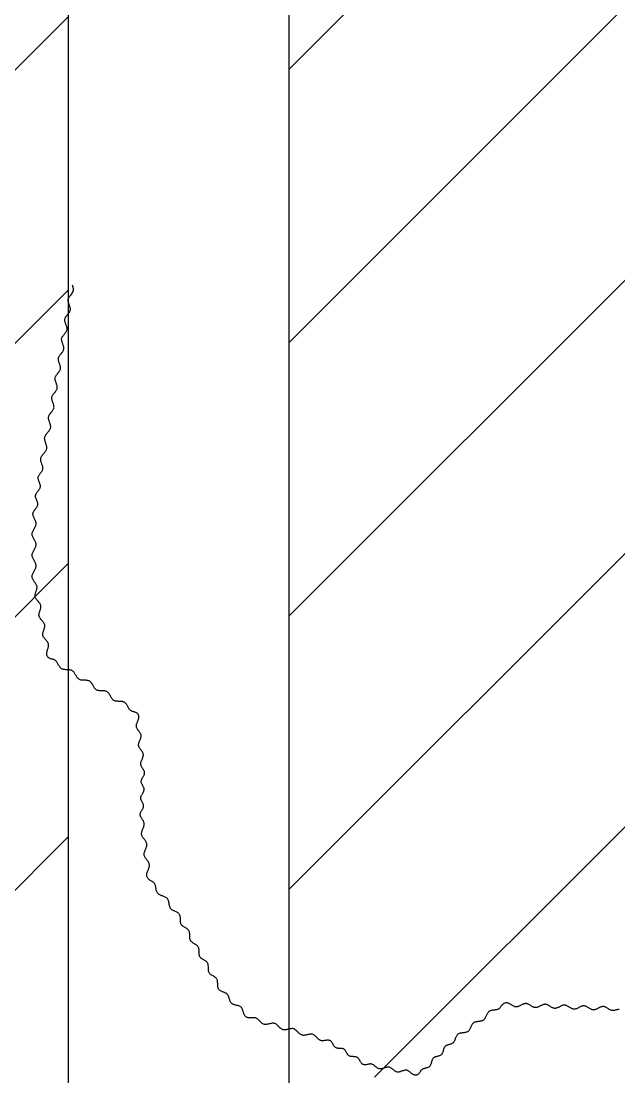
# Model space of a CAD drawing. Header units: metres. Extents: x 511779 to 512620, y 196282 to 196876.
# Drawn here: x 512560.6 to 512564.47, y 196425.28 to 196432.11 of the extents above; entities that cross this region are included whole.
import ezdxf

# ---------------------------------------------------------------- set-up
doc = ezdxf.new("R2010")
doc.units = ezdxf.units.M
doc.header["$MEASUREMENT"] = 0
doc.layers.get('0').update_dxf_attribs({"linetype": 'CONTINUOUS'})
doc.layers.add('KOP', color=7, linetype='CONTINUOUS')
doc.layers.add('sungai', color=45, linetype='CONTINUOUS')

msp = doc.modelspace()

# ---------------------------------------------------------------- hatches: boundary and pattern name
at = {"layer": 'KOP', "ltscale": 0.5}
h = msp.add_hatch(dxfattribs=at)
h.set_pattern_fill('ANSI31', color=1, scale=10, style=0)
h.set_pattern_definition([(45, (71.4876, 0), (-0.8838834765, 0.8838834765), [])])
edge = h.paths.add_edge_path(flags=16)
edge.add_arc((512532.4233, 196433.4781), 3.057, 0, 360)
h.paths.add_polyline_path([(512523.8585, 196440.9504), (512543.8085, 196440.9504), (512543.8085, 196423.8504), (512523.8585, 196423.8504)])
h.paths.add_polyline_path([(512542.3835, 196440.9504), (512562.3335, 196440.9504), (512562.3335, 196423.8504), (512542.3835, 196423.8504)])
edge = h.paths.add_edge_path(flags=16)
edge.add_arc((512551.9548, 196433.4781), 3.057, 0, 360)
h.paths.add_polyline_path([(512560.9085, 196440.9504), (512580.8585, 196440.9504), (512580.8585, 196423.8504), (512560.9085, 196423.8504)])
edge = h.paths.add_edge_path(flags=16)
edge.add_arc((512570.1256, 196433.4781), 3.057, 0, 360)
h.paths.add_polyline_path([(512579.4335, 196425.2754), (512599.3835, 196425.2754), (512599.3835, 196408.1754), (512579.4335, 196408.1754)])
edge = h.paths.add_edge_path(flags=16)
edge.add_arc((512589.1438, 196417.6648), 3.057, 0, 360)
h.paths.add_polyline_path([(512560.9085, 196425.2754), (512580.8585, 196425.2754), (512580.8585, 196408.1754), (512560.9085, 196408.1754)])
h.paths.add_polyline_path([(512542.3835, 196425.2754), (512562.3335, 196425.2754), (512562.3335, 196408.1754), (512542.3835, 196408.1754)])
h.paths.add_polyline_path([(512523.8585, 196425.2754), (512543.8085, 196425.2754), (512543.8085, 196408.1754), (512523.8585, 196408.1754)])
h.paths.add_polyline_path([(512505.3335, 196425.2754), (512525.2835, 196425.2754), (512525.2835, 196408.1754), (512505.3335, 196408.1754)])
h.paths.add_polyline_path([(512523.8585, 196409.6004), (512543.8085, 196409.6004), (512543.8085, 196392.5004), (512523.8585, 196392.5004)])
h.paths.add_polyline_path([(512505.3335, 196409.6004), (512525.2835, 196409.6004), (512525.2835, 196392.5004), (512505.3335, 196392.5004)])
h.paths.add_polyline_path([(512542.3835, 196409.6004), (512562.3335, 196409.6004), (512562.3335, 196392.5004), (512542.3835, 196392.5004)])
h.paths.add_polyline_path([(512560.9085, 196409.6004), (512580.8585, 196409.6004), (512580.8585, 196392.5004), (512560.9085, 196392.5004)])
h.paths.add_polyline_path([(512579.4335, 196409.6004), (512599.3835, 196409.6004), (512599.3835, 196392.5004), (512579.4335, 196392.5004)])
h.paths.add_polyline_path([(512597.9585, 196393.9254), (512617.9085, 196393.9254), (512617.9085, 196376.8254), (512597.9585, 196376.8254)])
h.paths.add_polyline_path([(512579.4335, 196393.9254), (512599.3835, 196393.9254), (512599.3835, 196376.8254), (512579.4335, 196376.8254)])
h.paths.add_polyline_path([(512560.9085, 196393.9254), (512580.8585, 196393.9254), (512580.8585, 196376.8254), (512560.9085, 196376.8254)])
h.paths.add_polyline_path([(512542.3835, 196393.9254), (512562.3335, 196393.9254), (512562.3335, 196376.8254), (512542.3835, 196376.8254)])
h.paths.add_polyline_path([(512523.8585, 196393.9254), (512543.8085, 196393.9254), (512543.8085, 196376.8254), (512523.8585, 196376.8254)])
edge = h.paths.add_edge_path(flags=16)
edge.add_arc((512571.0155, 196385.1874), 3.057, 0, 360)
edge = h.paths.add_edge_path(flags=16)
edge.add_arc((512551.7902, 196384.481), 3.057, 0, 360)
edge = h.paths.add_edge_path(flags=16)
edge.add_arc((512532.9877, 196384.481), 3.057, 0, 360)
edge = h.paths.add_edge_path(flags=16)
edge.add_arc((512533.8992, 196400.4208), 3.057, 0, 360)
edge = h.paths.add_edge_path(flags=16)
edge.add_arc((512514.3971, 196399.6911), 3.057, 0, 360)
edge = h.paths.add_edge_path(flags=16)
edge.add_arc((512515.1553, 196416.9261), 3.057, 0, 360)
edge = h.paths.add_edge_path(flags=16)
edge.add_arc((512533.5705, 196417.021), 3.057, 0, 360)
edge = h.paths.add_edge_path(flags=16)
edge.add_arc((512552.1483, 196417.1058), 3.057, 0, 360)
edge = h.paths.add_edge_path(flags=16)
edge.add_arc((512552.9492, 196400.5565), 3.057, 0, 360)
edge = h.paths.add_edge_path(flags=16)
edge.add_arc((512570.3514, 196400.5565), 3.057, 0, 360)
edge = h.paths.add_edge_path(flags=16)
edge.add_arc((512570.2939, 196416.8525), 3.057, 0, 360)
edge = h.paths.add_edge_path(flags=16)
edge.add_arc((512589.2652, 196401.2038), 3.057, 0, 360)
edge = h.paths.add_edge_path(flags=16)
edge.add_arc((512589.7985, 196384.821), 3.057, 0, 360)
edge = h.paths.add_edge_path(flags=16)
edge.add_arc((512608.2133, 196384.9436), 3.057, 0, 360)

# ---------------------------------------------------------------- linework, layer by layer
at = {"color": 5, "linetype": 'Continuous', "lineweight": -3}
for points in [[(512542.3835, 196440.9504), (512562.3335, 196440.9504), (512562.3335, 196423.8504), (512542.3835, 196423.8504)], [(512560.9085, 196440.9504), (512580.8585, 196440.9504), (512580.8585, 196423.8504), (512560.9085, 196423.8504)]]:
    msp.add_lwpolyline(points, close=True, dxfattribs=at)
at = {"layer": 'sungai', "color": 43, "lineweight": -3, "ltscale": 30}
msp.add_lwpolyline([(512564.4697, 196425.7137), (512564.4652, 196425.7136), (512564.4608, 196425.7131), (512564.4564, 196425.7123), (512564.4522, 196425.7113), (512564.448, 196425.7101), (512564.4439, 196425.7089), (512564.4398, 196425.7078), (512564.4359, 196425.7069), (512564.4319, 196425.7064), (512564.428, 196425.7062), (512564.4241, 196425.7067), (512564.4202, 196425.7076), (512564.4164, 196425.7089), (512564.4125, 196425.7106), (512564.4087, 196425.7126), (512564.4049, 196425.7148), (512564.401, 196425.7171), (512564.3972, 196425.7195), (512564.3934, 196425.7219), (512564.3896, 196425.7242), (512564.3858, 196425.7264), (512564.3819, 196425.7284), (512564.3781, 196425.73), (512564.3742, 196425.7314), (512564.3704, 196425.7323), (512564.3665, 196425.7327), (512564.3626, 196425.7326), (512564.3586, 196425.732), (512564.3547, 196425.731), (512564.3507, 196425.7296), (512564.3467, 196425.7279), (512564.3428, 196425.726), (512564.3388, 196425.724), (512564.3348, 196425.7219), (512564.3308, 196425.7198), (512564.3268, 196425.7178), (512564.3228, 196425.7159), (512564.3188, 196425.7143), (512564.3149, 196425.7129), (512564.3109, 196425.7118), (512564.307, 196425.7112), (512564.3031, 196425.7111), (512564.2992, 196425.7115), (512564.2953, 196425.7124), (512564.2915, 196425.7138), (512564.2876, 196425.7155), (512564.2838, 196425.7174), (512564.28, 196425.7196), (512564.2761, 196425.722), (512564.2723, 196425.7243), (512564.2685, 196425.7267), (512564.2647, 196425.7291), (512564.2609, 196425.7312), (512564.257, 196425.7332), (512564.2532, 196425.7349), (512564.2493, 196425.7362), (512564.2454, 196425.7372), (512564.2416, 196425.7376), (512564.2376, 196425.7375), (512564.2337, 196425.7369), (512564.2298, 196425.7358), (512564.2258, 196425.7344), (512564.2218, 196425.7328), (512564.2178, 196425.7309), (512564.2139, 196425.7289), (512564.2099, 196425.7268), (512564.2059, 196425.7247), (512564.2019, 196425.7227), (512564.1979, 196425.7208), (512564.1939, 196425.7191), (512564.19, 196425.7177), (512564.186, 196425.7167), (512564.1821, 196425.7161), (512564.1782, 196425.716), (512564.1743, 196425.7164), (512564.1704, 196425.7173), (512564.1665, 196425.7186), (512564.1627, 196425.7203), (512564.1589, 196425.7223), (512564.155, 196425.7245), (512564.1512, 196425.7268), (512564.1474, 196425.7292), (512564.1436, 196425.7316), (512564.1398, 196425.7339), (512564.1359, 196425.7361), (512564.1321, 196425.7381), (512564.1283, 196425.7398), (512564.1244, 196425.7411), (512564.1205, 196425.742), (512564.1166, 196425.7424), (512564.1127, 196425.7423), (512564.1088, 196425.7417), (512564.1048, 196425.7407), (512564.1009, 196425.7393), (512564.0969, 196425.7376), (512564.0929, 196425.7358), (512564.0889, 196425.7337), (512564.0849, 196425.7316), (512564.081, 196425.7296), (512564.077, 196425.7275), (512564.073, 196425.7257), (512564.069, 196425.724), (512564.065, 196425.7226), (512564.0611, 196425.7216), (512564.0572, 196425.721), (512564.0532, 196425.7208), (512564.0494, 196425.7213), (512564.0455, 196425.7222), (512564.0416, 196425.7235), (512564.0378, 196425.7252), (512564.0339, 196425.7272), (512564.0301, 196425.7294), (512564.0263, 196425.7317), (512564.0225, 196425.7341), (512564.0187, 196425.7365), (512564.0148, 196425.7388), (512564.011, 196425.741), (512564.0072, 196425.7429), (512564.0033, 196425.7446), (512563.9995, 196425.746), (512563.9956, 196425.7469), (512563.9917, 196425.7473), (512563.9878, 196425.7472), (512563.9839, 196425.7466), (512563.9799, 196425.7455), (512563.976, 196425.7442), (512563.972, 196425.7425), (512563.968, 196425.7406), (512563.964, 196425.7386), (512563.96, 196425.7365), (512563.956, 196425.7344), (512563.952, 196425.7324), (512563.9481, 196425.7305), (512563.9441, 196425.7288), (512563.9401, 196425.7275), (512563.9362, 196425.7264), (512563.9322, 196425.7258), (512563.9283, 196425.7257), (512563.9244, 196425.7261), (512563.9206, 196425.727), (512563.9167, 196425.7284), (512563.9129, 196425.7301), (512563.909, 196425.732), (512563.9052, 196425.7342), (512563.9014, 196425.7365), (512563.8976, 196425.7389), (512563.8938, 196425.7413), (512563.8899, 196425.7437), (512563.8861, 196425.7458), (512563.8823, 196425.7478), (512563.8784, 196425.7495), (512563.8746, 196425.7508), (512563.8707, 196425.7518), (512563.8668, 196425.7522), (512563.8629, 196425.7521), (512563.859, 196425.7514), (512563.855, 196425.7504), (512563.851, 196425.749), (512563.8471, 196425.7474), (512563.8431, 196425.7455), (512563.8391, 196425.7435), (512563.8351, 196425.7414), (512563.8311, 196425.7393), (512563.8271, 196425.7373), (512563.8231, 196425.7354), (512563.8192, 196425.7337), (512563.8152, 196425.7323), (512563.8113, 196425.7313), (512563.8073, 196425.7307), (512563.8034, 196425.7306), (512563.7995, 196425.731), (512563.7956, 196425.7319), (512563.7918, 196425.7332), (512563.7879, 196425.7349), (512563.7841, 196425.7369), (512563.7803, 196425.7391), (512563.7765, 196425.7414), (512563.7727, 196425.7438), (512563.7688, 196425.7462), (512563.765, 196425.7485), (512563.7612, 196425.7507), (512563.7574, 196425.7527), (512563.7535, 196425.7544), (512563.7497, 196425.7557), (512563.7458, 196425.7566), (512563.7419, 196425.757), (512563.738, 196425.7569), (512563.7341, 196425.7563), (512563.7302, 196425.7551), (512563.7265, 196425.7536), (512563.7229, 196425.7516), (512563.7194, 196425.7492), (512563.7161, 196425.7465), (512563.7131, 196425.7436), (512563.7103, 196425.7403), (512563.7077, 196425.737), (512563.7053, 196425.7335), (512563.7029, 196425.7301), (512563.7004, 196425.7267), (512563.6979, 196425.7236), (512563.6952, 196425.7207), (512563.6922, 196425.7182), (512563.6889, 196425.7161), (512563.6853, 196425.7144), (512563.6815, 196425.7131), (512563.6774, 196425.712), (512563.6732, 196425.7112), (512563.6689, 196425.7105), (512563.6645, 196425.71), (512563.66, 196425.7095), (512563.6556, 196425.709), (512563.6511, 196425.7084), (512563.6468, 196425.7078), (512563.6426, 196425.7069), (512563.6386, 196425.7059), (512563.6347, 196425.7045), (512563.6311, 196425.7028), (512563.6278, 196425.7008), (512563.6249, 196425.6983), (512563.6222, 196425.6953), (512563.6197, 196425.6921), (512563.6175, 196425.6886), (512563.6154, 196425.6848), (512563.6135, 196425.6809), (512563.6116, 196425.6768), (512563.6098, 196425.6727), (512563.608, 196425.6686), (512563.6061, 196425.6646), (512563.6042, 196425.6607), (512563.6021, 196425.6569), (512563.5999, 196425.6534), (512563.5975, 196425.6501), (512563.5948, 196425.6472), (512563.5918, 196425.6447), (512563.5885, 196425.6426), (512563.5849, 196425.6409), (512563.5811, 196425.6396), (512563.577, 196425.6385), (512563.5728, 196425.6377), (512563.5685, 196425.637), (512563.5641, 196425.6365), (512563.5596, 196425.636), (512563.5552, 196425.6355), (512563.5508, 196425.6349), (512563.5464, 196425.6343), (512563.5422, 196425.6334), (512563.5382, 196425.6324), (512563.5344, 196425.631), (512563.5308, 196425.6294), (512563.5275, 196425.6273), (512563.5245, 196425.6248), (512563.5218, 196425.6219), (512563.5194, 196425.6186), (512563.5171, 196425.6151), (512563.5151, 196425.6113), (512563.5131, 196425.6074), (512563.5113, 196425.6033), (512563.5095, 196425.5992), (512563.5076, 196425.5951), (512563.5058, 196425.5911), (512563.5038, 196425.5872), (512563.5018, 196425.5834), (512563.4995, 196425.5799), (512563.4971, 196425.5766), (512563.4944, 196425.5737), (512563.4914, 196425.5712), (512563.4881, 196425.5691), (512563.4846, 196425.5675), (512563.4807, 196425.5661), (512563.4767, 196425.565), (512563.4725, 196425.5642), (512563.4681, 196425.5635), (512563.4637, 196425.563), (512563.4593, 196425.5625), (512563.4548, 196425.562), (512563.4504, 196425.5615), (512563.4461, 196425.5608), (512563.4419, 196425.56), (512563.4378, 196425.5589), (512563.434, 196425.5575), (512563.4304, 196425.5559), (512563.4271, 196425.5538), (512563.4241, 196425.5513), (512563.4215, 196425.5484), (512563.4191, 196425.5451), (512563.4169, 196425.5416), (512563.415, 196425.5379), (512563.4132, 196425.5341), (512563.4116, 196425.5301), (512563.4101, 196425.5262), (512563.4088, 196425.5223), (512563.4074, 196425.5184), (512563.4061, 196425.5147), (512563.4047, 196425.5111), (512563.4031, 196425.5077), (512563.4014, 196425.5046), (512563.3995, 196425.5017), (512563.3972, 196425.4991), (512563.3947, 196425.4969), (512563.3918, 196425.495), (512563.3887, 196425.4933), (512563.3853, 196425.4919), (512563.3818, 196425.4906), (512563.3781, 196425.4894), (512563.3744, 196425.4884), (512563.3706, 196425.4873), (512563.3668, 196425.4863), (512563.3631, 196425.4853), (512563.3594, 196425.4841), (512563.3559, 196425.4828), (512563.3526, 196425.4814), (512563.3494, 196425.4797), (512563.3466, 196425.4778), (512563.344, 196425.4755), (512563.3417, 196425.473), (512563.3398, 196425.4701), (512563.3381, 196425.467), (512563.3367, 196425.4636), (512563.3354, 196425.4601), (512563.3342, 196425.4564), (512563.3332, 196425.4527), (512563.3321, 196425.4489), (512563.3311, 196425.4451), (512563.33, 196425.4414), (512563.3289, 196425.4377), (512563.3276, 196425.4342), (512563.3261, 196425.4309), (512563.3245, 196425.4277), (512563.3225, 196425.4249), (512563.3203, 196425.4223), (512563.3177, 196425.4201), (512563.3148, 196425.4181), (512563.3117, 196425.4165), (512563.3084, 196425.415), (512563.3048, 196425.4137), (512563.3012, 196425.4126), (512563.2974, 196425.4115), (512563.2937, 196425.4105), (512563.2899, 196425.4095), (512563.2861, 196425.4084), (512563.2825, 196425.4073), (512563.279, 196425.406), (512563.2756, 196425.4045), (512563.2725, 196425.4029), (512563.2696, 196425.4009), (512563.267, 196425.3987), (512563.2648, 196425.3961), (512563.2629, 196425.3933), (512563.2612, 196425.3901), (512563.2597, 196425.3868), (512563.2584, 196425.3833), (512563.2573, 196425.3796), (512563.2562, 196425.3759), (512563.2552, 196425.3721), (512563.2542, 196425.3683), (512563.2531, 196425.3646), (512563.2519, 196425.3609), (512563.2507, 196425.3574), (512563.2492, 196425.354), (512563.2475, 196425.3509), (512563.2456, 196425.348), (512563.2433, 196425.3455), (512563.2408, 196425.3432), (512563.2379, 196425.3413), (512563.2348, 196425.3396), (512563.2314, 196425.3382), (512563.2279, 196425.3369), (512563.2242, 196425.3358), (512563.2205, 196425.3347), (512563.2167, 196425.3337), (512563.2129, 196425.3327), (512563.2092, 196425.3316), (512563.2055, 196425.3304), (512563.202, 196425.3292), (512563.1987, 196425.3277), (512563.1955, 196425.326), (512563.1926, 196425.3241), (512563.1901, 196425.3219), (512563.1878, 196425.3193), (512563.1858, 196425.3165), (512563.184, 196425.3135), (512563.1823, 196425.3103), (512563.1805, 196425.3072), (512563.1787, 196425.3041), (512563.1767, 196425.3012), (512563.1744, 196425.2984), (512563.1717, 196425.296), (512563.1688, 196425.2938), (512563.1656, 196425.292), (512563.1622, 196425.2906), (512563.1587, 196425.2896), (512563.1551, 196425.2891), (512563.1515, 196425.2889), (512563.1479, 196425.2893), (512563.1444, 196425.2902), (512563.1409, 196425.2915), (512563.1376, 196425.2932), (512563.1343, 196425.2952), (512563.131, 196425.2975), (512563.1278, 196425.3), (512563.1246, 196425.3026), (512563.1214, 196425.3053), (512563.1182, 196425.3079), (512563.115, 196425.3106), (512563.1117, 196425.313), (512563.1085, 196425.3153), (512563.1052, 196425.3173), (512563.1018, 196425.319), (512563.0984, 196425.3204), (512563.0948, 196425.3212), (512563.0913, 196425.3216), (512563.0876, 196425.3215), (512563.0838, 196425.3211), (512563.08, 196425.3203), (512563.0762, 196425.3193), (512563.0723, 196425.3181), (512563.0684, 196425.3167), (512563.0645, 196425.3153), (512563.0606, 196425.3139), (512563.0567, 196425.3125), (512563.0528, 196425.3113), (512563.0489, 196425.3103), (512563.0451, 196425.3095), (512563.0414, 196425.3091), (512563.0377, 196425.309), (512563.0341, 196425.3094), (512563.0306, 196425.3102), (512563.0272, 196425.3116), (512563.0238, 196425.3133), (512563.0205, 196425.3153), (512563.0172, 196425.3176), (512563.014, 196425.3201), (512563.0108, 196425.3227), (512563.0076, 196425.3253), (512563.0044, 196425.328), (512563.0012, 196425.3306), (512562.998, 196425.3331), (512562.9947, 196425.3354), (512562.9914, 196425.3374), (512562.988, 196425.3391), (512562.9846, 196425.3404), (512562.9811, 196425.3413), (512562.9775, 196425.3417), (512562.9738, 196425.3416), (512562.9701, 196425.3411), (512562.9663, 196425.3404), (512562.9624, 196425.3393), (512562.9585, 196425.3381), (512562.9546, 196425.3368), (512562.9507, 196425.3353), (512562.9468, 196425.3339), (512562.9429, 196425.3326), (512562.939, 196425.3314), (512562.9352, 196425.3303), (512562.9314, 196425.3296), (512562.9276, 196425.3291), (512562.924, 196425.329), (512562.9204, 196425.3294), (512562.9169, 196425.3303), (512562.9134, 196425.3316), (512562.9101, 196425.3333), (512562.9067, 196425.3353), (512562.9035, 196425.3376), (512562.9003, 196425.3401), (512562.897, 196425.3427), (512562.8939, 196425.3454), (512562.8907, 196425.348), (512562.8875, 196425.3506), (512562.8842, 196425.3531), (512562.881, 196425.3554), (512562.8777, 196425.3574), (512562.8743, 196425.3591), (512562.8709, 196425.3605), (512562.8673, 196425.3613), (512562.8637, 196425.3617), (512562.8601, 196425.3617), (512562.8563, 196425.3613), (512562.8526, 196425.3607), (512562.8488, 196425.3599), (512562.8449, 196425.359), (512562.8411, 196425.3582), (512562.8373, 196425.3574), (512562.8335, 196425.3569), (512562.8298, 196425.3565), (512562.8261, 196425.3564), (512562.8226, 196425.3566), (512562.8192, 196425.357), (512562.816, 196425.3578), (512562.8129, 196425.3589), (512562.8101, 196425.3604), (512562.8075, 196425.3622), (512562.8051, 196425.3644), (512562.8029, 196425.3669), (512562.8008, 196425.3697), (512562.7989, 196425.3726), (512562.797, 196425.3757), (512562.7952, 196425.3789), (512562.7935, 196425.3821), (512562.7917, 196425.3853), (512562.7899, 196425.3885), (512562.7881, 196425.3916), (512562.7861, 196425.3945), (512562.7841, 196425.3973), (512562.7819, 196425.3998), (512562.7795, 196425.402), (512562.7769, 196425.4038), (512562.774, 196425.4053), (512562.771, 196425.4065), (512562.7678, 196425.4073), (512562.7644, 196425.4079), (512562.7609, 196425.4083), (512562.7573, 196425.4086), (512562.7537, 196425.4087), (512562.75, 196425.4088), (512562.7463, 196425.4089), (512562.7427, 196425.4091), (512562.7391, 196425.4094), (512562.7356, 196425.4098), (512562.7322, 196425.4104), (512562.729, 196425.4112), (512562.7259, 196425.4123), (512562.7231, 196425.4138), (512562.7205, 196425.4157), (512562.7181, 196425.4179), (512562.7159, 196425.4204), (512562.7138, 196425.4231), (512562.7119, 196425.4261), (512562.71, 196425.4291), (512562.7083, 196425.4323), (512562.7065, 196425.4356), (512562.7047, 196425.4388), (512562.7029, 196425.442), (512562.7011, 196425.4451), (512562.6992, 196425.448), (512562.6971, 196425.4507), (512562.6949, 196425.4532), (512562.6925, 196425.4554), (512562.6899, 196425.4573), (512562.6871, 196425.4588), (512562.684, 196425.4599), (512562.6808, 196425.4608), (512562.6774, 196425.4614), (512562.6739, 196425.4618), (512562.6703, 196425.462), (512562.6667, 196425.4622), (512562.663, 196425.4623), (512562.6593, 196425.4624), (512562.6557, 196425.4626), (512562.6521, 196425.4628), (512562.6486, 196425.4632), (512562.6452, 196425.4638), (512562.642, 196425.4647), (512562.6389, 196425.4658), (512562.6361, 196425.4673), (512562.6335, 196425.4691), (512562.6311, 196425.4713), (512562.6289, 196425.4738), (512562.6268, 196425.4766), (512562.6249, 196425.4795), (512562.6231, 196425.4826), (512562.6213, 196425.4858), (512562.6195, 196425.489), (512562.6178, 196425.4922), (512562.616, 196425.4954), (512562.6141, 196425.4985), (512562.6122, 196425.5014), (512562.6101, 196425.5042), (512562.6079, 196425.5067), (512562.6055, 196425.5089), (512562.6029, 196425.5107), (512562.6001, 196425.5122), (512562.597, 196425.5133), (512562.5937, 196425.5141), (512562.5903, 196425.5146), (512562.5867, 196425.5148), (512562.5829, 196425.5148), (512562.579, 196425.5145), (512562.575, 196425.5141), (512562.5708, 196425.5135), (512562.5666, 196425.5129), (512562.5624, 196425.5123), (512562.5582, 196425.5118), (512562.554, 196425.5115), (512562.5499, 196425.5115), (512562.5458, 196425.5118), (512562.5419, 196425.5127), (512562.5381, 196425.514), (512562.5345, 196425.5159), (512562.531, 196425.5181), (512562.5276, 196425.5208), (512562.5243, 196425.5236), (512562.521, 196425.5267), (512562.5178, 196425.53), (512562.5145, 196425.5333), (512562.5113, 196425.5366), (512562.5081, 196425.5398), (512562.5048, 196425.5429), (512562.5015, 196425.5458), (512562.4981, 196425.5484), (512562.4946, 196425.5507), (512562.4909, 196425.5525), (512562.4872, 196425.5539), (512562.4833, 196425.5547), (512562.4792, 196425.555), (512562.475, 196425.555), (512562.4708, 196425.5546), (512562.4664, 196425.5539), (512562.462, 196425.553), (512562.4575, 196425.5519), (512562.4531, 196425.5508), (512562.4486, 196425.5497), (512562.4441, 196425.5487), (512562.4397, 196425.5478), (512562.4354, 196425.5471), (512562.4311, 196425.5466), (512562.4269, 196425.5466), (512562.4229, 196425.5469), (512562.419, 196425.5477), (512562.4152, 196425.5491), (512562.4116, 196425.551), (512562.408, 196425.5532), (512562.4046, 196425.5558), (512562.4013, 196425.5587), (512562.398, 196425.5618), (512562.3948, 196425.565), (512562.3916, 196425.5683), (512562.3884, 196425.5717), (512562.3851, 196425.5749), (512562.3819, 196425.578), (512562.3785, 196425.5809), (512562.3751, 196425.5835), (512562.3716, 196425.5857), (512562.368, 196425.5876), (512562.3642, 196425.5889), (512562.3603, 196425.5898), (512562.3562, 196425.5901), (512562.3521, 196425.5901), (512562.3478, 196425.5896), (512562.3434, 196425.5889), (512562.339, 196425.588), (512562.3346, 196425.587), (512562.3301, 196425.5859), (512562.3256, 196425.5848), (512562.3212, 196425.5837), (512562.3168, 196425.5828), (512562.3124, 196425.5821), (512562.3081, 196425.5817), (512562.304, 196425.5816), (512562.2999, 196425.582), (512562.296, 196425.5828), (512562.2922, 196425.5842), (512562.2886, 196425.586), (512562.2851, 196425.5883), (512562.2817, 196425.5909), (512562.2784, 196425.5938), (512562.2751, 196425.5969), (512562.2718, 196425.6001), (512562.2686, 196425.6034), (512562.2654, 196425.6067), (512562.2622, 196425.61), (512562.2589, 196425.6131), (512562.2556, 196425.6159), (512562.2522, 196425.6186), (512562.2487, 196425.6208), (512562.245, 196425.6227), (512562.2413, 196425.624), (512562.2374, 196425.6249), (512562.2333, 196425.6252), (512562.2291, 196425.6251), (512562.2248, 196425.6247), (512562.2205, 196425.624), (512562.2161, 196425.6231), (512562.2116, 196425.6221), (512562.2072, 196425.621), (512562.2027, 196425.6199), (512562.1982, 196425.6188), (512562.1938, 196425.6179), (512562.1895, 196425.6172), (512562.1852, 196425.6168), (512562.181, 196425.6167), (512562.177, 196425.6171), (512562.173, 196425.6179), (512562.1693, 196425.6193), (512562.1657, 196425.6211), (512562.1621, 196425.6234), (512562.1587, 196425.626), (512562.1554, 196425.6289), (512562.1521, 196425.632), (512562.1489, 196425.6352), (512562.1457, 196425.6385), (512562.1425, 196425.6418), (512562.1392, 196425.645), (512562.136, 196425.6481), (512562.1326, 196425.651), (512562.1292, 196425.6536), (512562.1257, 196425.6559), (512562.1221, 196425.6577), (512562.1183, 196425.6591), (512562.1144, 196425.6599), (512562.1103, 196425.6603), (512562.1062, 196425.6604), (512562.1019, 196425.6601), (512562.0976, 196425.6598), (512562.0932, 196425.6594), (512562.0888, 196425.6591), (512562.0844, 196425.6589), (512562.08, 196425.659), (512562.0756, 196425.6594), (512562.0714, 196425.6601), (512562.0673, 196425.6611), (512562.0634, 196425.6624), (512562.0598, 196425.6641), (512562.0564, 196425.6662), (512562.0534, 196425.6686), (512562.0508, 196425.6715), (512562.0485, 196425.6747), (512562.0465, 196425.6782), (512562.0447, 196425.682), (512562.0431, 196425.686), (512562.0417, 196425.6901), (512562.0403, 196425.6943), (512562.039, 196425.6986), (512562.0377, 196425.7029), (512562.0364, 196425.7071), (512562.035, 196425.7113), (512562.0334, 196425.7153), (512562.0316, 196425.719), (512562.0296, 196425.7225), (512562.0273, 196425.7258), (512562.0247, 196425.7286), (512562.0216, 196425.7311), (512562.0183, 196425.7332), (512562.0147, 196425.735), (512562.0108, 196425.7366), (512562.0067, 196425.7379), (512562.0025, 196425.7391), (512561.9982, 196425.7402), (512561.9939, 196425.7412), (512561.9895, 196425.7423), (512561.9852, 196425.7434), (512561.981, 196425.7445), (512561.9769, 196425.7459), (512561.9731, 196425.7474), (512561.9694, 196425.7492), (512561.9661, 196425.7514), (512561.9631, 196425.7538), (512561.9605, 196425.7567), (512561.9582, 196425.7599), (512561.9561, 196425.7634), (512561.9544, 196425.7672), (512561.9528, 196425.7712), (512561.9513, 196425.7753), (512561.95, 196425.7795), (512561.9487, 196425.7838), (512561.9474, 196425.7881), (512561.9461, 196425.7923), (512561.9446, 196425.7965), (512561.9431, 196425.8004), (512561.9413, 196425.8042), (512561.9393, 196425.8077), (512561.937, 196425.8109), (512561.9343, 196425.8138), (512561.9313, 196425.8163), (512561.928, 196425.8184), (512561.9244, 196425.8203), (512561.9206, 196425.8219), (512561.9166, 196425.8235), (512561.9125, 196425.8249), (512561.9084, 196425.8264), (512561.9043, 196425.8279), (512561.9003, 196425.8296), (512561.8964, 196425.8314), (512561.8927, 196425.8334), (512561.8892, 196425.8356), (512561.886, 196425.838), (512561.8831, 196425.8407), (512561.8806, 196425.8435), (512561.8785, 196425.8467), (512561.8768, 196425.8501), (512561.8756, 196425.8537), (512561.8747, 196425.8575), (512561.8741, 196425.8615), (512561.8737, 196425.8656), (512561.8735, 196425.8699), (512561.8734, 196425.8742), (512561.8734, 196425.8785), (512561.8734, 196425.8829), (512561.8733, 196425.8872), (512561.8732, 196425.8914), (512561.8728, 196425.8955), (512561.8722, 196425.8995), (512561.8713, 196425.9034), (512561.8701, 196425.907), (512561.8684, 196425.9104), (512561.8663, 196425.9135), (512561.8638, 196425.9164), (512561.8609, 196425.9191), (512561.8577, 196425.9216), (512561.8543, 196425.924), (512561.8508, 196425.9262), (512561.8471, 196425.9285), (512561.8433, 196425.9306), (512561.8396, 196425.9328), (512561.8359, 196425.935), (512561.8323, 196425.9373), (512561.8289, 196425.9397), (512561.8257, 196425.9422), (512561.8229, 196425.9449), (512561.8203, 196425.9478), (512561.8182, 196425.9509), (512561.8166, 196425.9543), (512561.8153, 196425.9579), (512561.8144, 196425.9617), (512561.8138, 196425.9657), (512561.8135, 196425.9699), (512561.8133, 196425.9741), (512561.8132, 196425.9784), (512561.8132, 196425.9827), (512561.8132, 196425.9871), (512561.8131, 196425.9914), (512561.8129, 196425.9956), (512561.8126, 196425.9998), (512561.812, 196426.0038), (512561.8111, 196426.0076), (512561.8098, 196426.0112), (512561.8082, 196426.0146), (512561.8061, 196426.0177), (512561.8036, 196426.0206), (512561.8007, 196426.0233), (512561.7975, 196426.0258), (512561.7941, 196426.0282), (512561.7905, 196426.0305), (512561.7869, 196426.0327), (512561.7831, 196426.0349), (512561.7793, 196426.037), (512561.7757, 196426.0392), (512561.7721, 196426.0415), (512561.7687, 196426.0439), (512561.7655, 196426.0464), (512561.7626, 196426.0491), (512561.7601, 196426.052), (512561.758, 196426.0551), (512561.7564, 196426.0585), (512561.7551, 196426.0621), (512561.7542, 196426.066), (512561.7536, 196426.07), (512561.7533, 196426.0741), (512561.7531, 196426.0783), (512561.753, 196426.0826), (512561.753, 196426.087), (512561.753, 196426.0913), (512561.7529, 196426.0956), (512561.7527, 196426.0998), (512561.7524, 196426.104), (512561.7518, 196426.108), (512561.7509, 196426.1118), (512561.7496, 196426.1154), (512561.748, 196426.1188), (512561.7459, 196426.1219), (512561.7433, 196426.1248), (512561.7405, 196426.1275), (512561.7373, 196426.13), (512561.7339, 196426.1324), (512561.7303, 196426.1347), (512561.7266, 196426.1369), (512561.7229, 196426.1391), (512561.7191, 196426.1413), (512561.7154, 196426.1435), (512561.7119, 196426.1457), (512561.7085, 196426.1481), (512561.7053, 196426.1506), (512561.7024, 196426.1533), (512561.6999, 196426.1562), (512561.6978, 196426.1593), (512561.6961, 196426.1627), (512561.6949, 196426.1664), (512561.694, 196426.1702), (512561.6934, 196426.1742), (512561.693, 196426.1783), (512561.6928, 196426.1826), (512561.6928, 196426.1869), (512561.6928, 196426.1912), (512561.6928, 196426.1955), (512561.6927, 196426.1998), (512561.6925, 196426.2041), (512561.6921, 196426.2082), (512561.6915, 196426.2122), (512561.6906, 196426.216), (512561.6894, 196426.2197), (512561.6877, 196426.223), (512561.6856, 196426.2262), (512561.6831, 196426.2291), (512561.6802, 196426.2317), (512561.6771, 196426.2343), (512561.6737, 196426.2366), (512561.6701, 196426.2389), (512561.6664, 196426.2411), (512561.6627, 196426.2433), (512561.6589, 196426.2455), (512561.6552, 196426.2477), (512561.6516, 196426.25), (512561.6482, 196426.2524), (512561.6451, 196426.2549), (512561.6422, 196426.2576), (512561.6397, 196426.2604), (512561.6376, 196426.2636), (512561.6359, 196426.267), (512561.6347, 196426.2706), (512561.6338, 196426.2744), (512561.6332, 196426.2784), (512561.6328, 196426.2825), (512561.6326, 196426.2868), (512561.6326, 196426.2911), (512561.6325, 196426.2954), (512561.6325, 196426.2998), (512561.6325, 196426.3041), (512561.6323, 196426.3083), (512561.6319, 196426.3124), (512561.6313, 196426.3164), (512561.6304, 196426.3203), (512561.6292, 196426.3239), (512561.6275, 196426.3273), (512561.6254, 196426.3304), (512561.6229, 196426.3333), (512561.62, 196426.3359), (512561.6167, 196426.3384), (512561.6132, 196426.3407), (512561.6095, 196426.3428), (512561.6055, 196426.3448), (512561.6015, 196426.3468), (512561.5973, 196426.3486), (512561.5932, 196426.3505), (512561.589, 196426.3523), (512561.585, 196426.3543), (512561.5812, 196426.3565), (512561.5776, 196426.3588), (512561.5743, 196426.3614), (512561.5715, 196426.3644), (512561.569, 196426.3677), (512561.567, 196426.3713), (512561.5652, 196426.3753), (512561.5638, 196426.3795), (512561.5626, 196426.3838), (512561.5616, 196426.3884), (512561.5606, 196426.393), (512561.5598, 196426.3976), (512561.5589, 196426.4023), (512561.558, 196426.4069), (512561.5569, 196426.4114), (512561.5557, 196426.4158), (512561.5543, 196426.42), (512561.5526, 196426.4239), (512561.5505, 196426.4276), (512561.5481, 196426.4309), (512561.5452, 196426.4339), (512561.5419, 196426.4365), (512561.5383, 196426.4388), (512561.5344, 196426.4409), (512561.5303, 196426.4428), (512561.526, 196426.4445), (512561.5216, 196426.4461), (512561.5171, 196426.4477), (512561.5127, 196426.4493), (512561.5082, 196426.451), (512561.5039, 196426.4527), (512561.4998, 196426.4546), (512561.4959, 196426.4567), (512561.4923, 196426.459), (512561.489, 196426.4616), (512561.4861, 196426.4646), (512561.4837, 196426.4679), (512561.4816, 196426.4716), (512561.4799, 196426.4755), (512561.4785, 196426.4797), (512561.4773, 196426.4841), (512561.4763, 196426.4886), (512561.4753, 196426.4932), (512561.4745, 196426.4979), (512561.4736, 196426.5025), (512561.4727, 196426.5071), (512561.4716, 196426.5117), (512561.4704, 196426.516), (512561.469, 196426.5202), (512561.4673, 196426.5242), (512561.4652, 196426.5278), (512561.4628, 196426.5311), (512561.4599, 196426.5341), (512561.4566, 196426.5367), (512561.4531, 196426.5392), (512561.4494, 196426.5415), (512561.4455, 196426.5437), (512561.4415, 196426.546), (512561.4376, 196426.5484), (512561.4339, 196426.551), (512561.4303, 196426.5539), (512561.4269, 196426.557), (512561.4238, 196426.5604), (512561.4211, 196426.5639), (512561.4188, 196426.5677), (512561.4169, 196426.5716), (512561.4156, 196426.5756), (512561.4148, 196426.5798), (512561.4145, 196426.584), (512561.4148, 196426.5883), (512561.4156, 196426.5926), (512561.4167, 196426.597), (512561.4181, 196426.6014), (512561.4198, 196426.6058), (512561.4216, 196426.6103), (512561.4234, 196426.6148), (512561.4253, 196426.6193), (512561.4271, 196426.6237), (512561.4288, 196426.6282), (512561.4302, 196426.6326), (512561.4313, 196426.637), (512561.4321, 196426.6413), (512561.4323, 196426.6456), (512561.4321, 196426.6498), (512561.4313, 196426.6539), (512561.43, 196426.658), (512561.4282, 196426.662), (512561.426, 196426.666), (512561.4235, 196426.6699), (512561.4208, 196426.6738), (512561.418, 196426.6777), (512561.4151, 196426.6816), (512561.4122, 196426.6855), (512561.4093, 196426.6893), (512561.4066, 196426.6933), (512561.4041, 196426.6972), (512561.402, 196426.7012), (512561.4002, 196426.7052), (512561.3988, 196426.7092), (512561.398, 196426.7134), (512561.3978, 196426.7176), (512561.3981, 196426.7219), (512561.3988, 196426.7262), (512561.4, 196426.7306), (512561.4014, 196426.735), (512561.403, 196426.7395), (512561.4048, 196426.7439), (512561.4067, 196426.7484), (512561.4086, 196426.7529), (512561.4104, 196426.7573), (512561.412, 196426.7618), (512561.4135, 196426.7662), (512561.4146, 196426.7706), (512561.4153, 196426.7749), (512561.4156, 196426.7792), (512561.4154, 196426.7834), (512561.4146, 196426.7876), (512561.4132, 196426.7916), (512561.4114, 196426.7956), (512561.4093, 196426.7996), (512561.4068, 196426.8035), (512561.4041, 196426.8074), (512561.4013, 196426.8113), (512561.3983, 196426.8152), (512561.3954, 196426.8191), (512561.3926, 196426.823), (512561.3899, 196426.8269), (512561.3874, 196426.8308), (512561.3852, 196426.8348), (512561.3835, 196426.8388), (512561.3821, 196426.8429), (512561.3813, 196426.847), (512561.3811, 196426.8512), (512561.3814, 196426.8555), (512561.3821, 196426.8598), (512561.3832, 196426.8642), (512561.3847, 196426.8686), (512561.3863, 196426.8731), (512561.3881, 196426.8775), (512561.39, 196426.882), (512561.3919, 196426.8865), (512561.3937, 196426.891), (512561.3953, 196426.8954), (512561.3967, 196426.8998), (512561.3979, 196426.9042), (512561.3986, 196426.9085), (512561.3989, 196426.9128), (512561.3987, 196426.917), (512561.3979, 196426.9212), (512561.3965, 196426.9252), (512561.3948, 196426.9292), (512561.3927, 196426.9332), (512561.3904, 196426.937), (512561.388, 196426.9408), (512561.3855, 196426.9445), (512561.3831, 196426.9482), (512561.3808, 196426.9518), (512561.3787, 196426.9554), (512561.3768, 196426.9589), (512561.3752, 196426.9623), (512561.3738, 196426.9658), (512561.3729, 196426.9692), (512561.3723, 196426.9725), (512561.3722, 196426.9759), (512561.3725, 196426.9792), (512561.3733, 196426.9825), (512561.3744, 196426.9858), (512561.3758, 196426.9891), (512561.3775, 196426.9924), (512561.3793, 196426.9957), (512561.3813, 196426.999), (512561.3833, 196427.0023), (512561.3853, 196427.0056), (512561.3873, 196427.0088), (512561.3891, 196427.0121), (512561.3908, 196427.0154), (512561.3922, 196427.0187), (512561.3933, 196427.022), (512561.3941, 196427.0254), (512561.3944, 196427.0287), (512561.3943, 196427.032), (512561.3937, 196427.0354), (512561.3928, 196427.0388), (512561.3916, 196427.0421), (512561.3902, 196427.0455), (512561.3885, 196427.0489), (512561.3868, 196427.0523), (512561.385, 196427.0557), (512561.3832, 196427.0591), (512561.3814, 196427.0625), (512561.3798, 196427.0659), (512561.3783, 196427.0693), (512561.3771, 196427.0727), (512561.3762, 196427.0761), (512561.3756, 196427.0794), (512561.3755, 196427.0828), (512561.3759, 196427.0861), (512561.3766, 196427.0894), (512561.3777, 196427.0927), (512561.3791, 196427.096), (512561.3808, 196427.0993), (512561.3827, 196427.1026), (512561.3846, 196427.1059), (512561.3866, 196427.1092), (512561.3887, 196427.1125), (512561.3906, 196427.1157), (512561.3925, 196427.119), (512561.3941, 196427.1223), (512561.3955, 196427.1256), (512561.3967, 196427.1289), (512561.3974, 196427.1322), (512561.3978, 196427.1356), (512561.3976, 196427.1389), (512561.3971, 196427.1423), (512561.3962, 196427.1457), (512561.395, 196427.149), (512561.3935, 196427.1524), (512561.3919, 196427.1558), (512561.3901, 196427.1592), (512561.3883, 196427.1626), (512561.3865, 196427.166), (512561.3847, 196427.1694), (512561.3831, 196427.1728), (512561.3817, 196427.1762), (512561.3804, 196427.1796), (512561.3795, 196427.183), (512561.379, 196427.1863), (512561.3789, 196427.1897), (512561.3792, 196427.193), (512561.38, 196427.1963), (512561.3811, 196427.1996), (512561.3825, 196427.2029), (512561.3842, 196427.2062), (512561.386, 196427.2095), (512561.388, 196427.2128), (512561.39, 196427.2161), (512561.392, 196427.2194), (512561.394, 196427.2226), (512561.3958, 196427.2259), (512561.3975, 196427.2292), (512561.3989, 196427.2325), (512561.4, 196427.2358), (512561.4008, 196427.2391), (512561.4011, 196427.2425), (512561.401, 196427.2458), (512561.4004, 196427.2492), (512561.3995, 196427.2526), (512561.3982, 196427.256), (512561.3966, 196427.2594), (512561.3948, 196427.2628), (512561.3927, 196427.2663), (512561.3905, 196427.2698), (512561.3883, 196427.2733), (512561.3859, 196427.2768), (512561.3837, 196427.2804), (512561.3816, 196427.284), (512561.3797, 196427.2876), (512561.3781, 196427.2913), (512561.377, 196427.2951), (512561.3762, 196427.2989), (512561.3761, 196427.3027), (512561.3764, 196427.3067), (512561.3771, 196427.3106), (512561.3782, 196427.3147), (512561.3795, 196427.3187), (512561.381, 196427.3228), (512561.3827, 196427.3269), (512561.3845, 196427.331), (512561.3862, 196427.3351), (512561.3879, 196427.3391), (512561.3895, 196427.3432), (512561.3908, 196427.3473), (512561.3919, 196427.3513), (512561.3926, 196427.3553), (512561.3929, 196427.3592), (512561.3927, 196427.3631), (512561.392, 196427.3669), (512561.3908, 196427.3706), (512561.3892, 196427.3743), (512561.3872, 196427.378), (512561.385, 196427.3816), (512561.3826, 196427.3852), (512561.38, 196427.3888), (512561.3773, 196427.3924), (512561.3747, 196427.396), (512561.3721, 196427.3996), (512561.3696, 196427.4032), (512561.3674, 196427.4068), (512561.3654, 196427.4105), (512561.3638, 196427.4142), (512561.3626, 196427.4179), (512561.3619, 196427.4217), (512561.3617, 196427.4256), (512561.362, 196427.4295), (512561.3628, 196427.4335), (512561.3638, 196427.4375), (512561.3652, 196427.4416), (512561.3667, 196427.4457), (512561.3684, 196427.4497), (512561.3702, 196427.4538), (512561.3719, 196427.4579), (512561.3736, 196427.462), (512561.3752, 196427.4661), (512561.3765, 196427.4701), (512561.3776, 196427.4742), (512561.3783, 196427.4781), (512561.3786, 196427.4821), (512561.3784, 196427.4859), (512561.3777, 196427.4897), (512561.3765, 196427.4935), (512561.3749, 196427.4972), (512561.3729, 196427.5009), (512561.3707, 196427.5045), (512561.3682, 196427.5081), (512561.3656, 196427.5117), (512561.363, 196427.5153), (512561.3603, 196427.5189), (512561.3578, 196427.5224), (512561.3553, 196427.5261), (512561.3531, 196427.5297), (512561.3511, 196427.5334), (512561.3495, 196427.5371), (512561.3483, 196427.5408), (512561.3476, 196427.5446), (512561.3474, 196427.5485), (512561.3477, 196427.5524), (512561.3484, 196427.5564), (512561.3495, 196427.5604), (512561.3508, 196427.5645), (512561.3524, 196427.5685), (512561.3541, 196427.5726), (512561.3558, 196427.5767), (512561.3576, 196427.5808), (512561.3593, 196427.5849), (512561.3608, 196427.589), (512561.3622, 196427.593), (512561.3632, 196427.597), (512561.364, 196427.601), (512561.3643, 196427.6049), (512561.3641, 196427.6088), (512561.3634, 196427.6126), (512561.3621, 196427.6163), (512561.3604, 196427.6198), (512561.3582, 196427.6232), (512561.3557, 196427.6262), (512561.3527, 196427.629), (512561.3495, 196427.6315), (512561.3459, 196427.6335), (512561.3421, 196427.6352), (512561.3381, 196427.6365), (512561.3339, 196427.6376), (512561.3298, 196427.6387), (512561.3256, 196427.6397), (512561.3215, 196427.641), (512561.3177, 196427.6425), (512561.314, 196427.6444), (512561.3106, 196427.6467), (512561.3075, 196427.6496), (512561.3047, 196427.6528), (512561.302, 196427.6563), (512561.2995, 196427.66), (512561.2971, 196427.664), (512561.2947, 196427.6681), (512561.2925, 196427.6722), (512561.2902, 196427.6764), (512561.2878, 196427.6805), (512561.2854, 196427.6844), (512561.2829, 196427.6882), (512561.2802, 196427.6917), (512561.2774, 196427.6949), (512561.2743, 196427.6977), (512561.2709, 196427.7001), (512561.2672, 196427.702), (512561.2633, 196427.7034), (512561.2592, 196427.7045), (512561.2548, 196427.7052), (512561.2503, 196427.7057), (512561.2457, 196427.706), (512561.241, 196427.7062), (512561.2362, 196427.7063), (512561.2315, 196427.7064), (512561.2268, 196427.7066), (512561.2222, 196427.7069), (512561.2177, 196427.7074), (512561.2133, 196427.7081), (512561.2092, 196427.7092), (512561.2052, 196427.7106), (512561.2016, 196427.7125), (512561.1982, 196427.7149), (512561.1951, 196427.7177), (512561.1923, 196427.7209), (512561.1896, 196427.7244), (512561.1871, 196427.7282), (512561.1847, 196427.7321), (512561.1823, 196427.7362), (512561.18, 196427.7404), (512561.1778, 196427.7445), (512561.1754, 196427.7486), (512561.173, 196427.7526), (512561.1705, 196427.7563), (512561.1678, 196427.7598), (512561.165, 196427.763), (512561.1619, 196427.7659), (512561.1585, 196427.7682), (512561.1548, 196427.7701), (512561.1509, 196427.7716), (512561.1467, 196427.7726), (512561.1424, 196427.7734), (512561.1379, 196427.7739), (512561.1333, 196427.7742), (512561.1286, 196427.7743), (512561.1238, 196427.7744), (512561.1191, 196427.7746), (512561.1144, 196427.7747), (512561.1098, 196427.775), (512561.1053, 196427.7755), (512561.1009, 196427.7763), (512561.0968, 196427.7773), (512561.0928, 196427.7788), (512561.0892, 196427.7807), (512561.0858, 196427.783), (512561.0827, 196427.7859), (512561.0798, 196427.7891), (512561.0772, 196427.7926), (512561.0747, 196427.7963), (512561.0722, 196427.8003), (512561.0699, 196427.8044), (512561.0676, 196427.8085), (512561.0653, 196427.8127), (512561.063, 196427.8168), (512561.0606, 196427.8207), (512561.0581, 196427.8245), (512561.0554, 196427.828), (512561.0525, 196427.8312), (512561.0494, 196427.834), (512561.0461, 196427.8364), (512561.0424, 196427.8383), (512561.0385, 196427.8397), (512561.0343, 196427.8408), (512561.03, 196427.8415), (512561.0255, 196427.842), (512561.0209, 196427.8423), (512561.0162, 196427.8425), (512561.0114, 196427.8426), (512561.0067, 196427.8427), (512561.002, 196427.8429), (512560.9974, 196427.8432), (512560.9929, 196427.8437), (512560.9885, 196427.8444), (512560.9843, 196427.8455), (512560.9804, 196427.8469), (512560.9768, 196427.8488), (512560.9734, 196427.8512), (512560.9703, 196427.854), (512560.9674, 196427.8572), (512560.9648, 196427.8607), (512560.9622, 196427.8645), (512560.9598, 196427.8684), (512560.9575, 196427.8725), (512560.9552, 196427.8767), (512560.9529, 196427.8808), (512560.9506, 196427.8849), (512560.9482, 196427.8889), (512560.9457, 196427.8926), (512560.943, 196427.8961), (512560.9401, 196427.8993), (512560.937, 196427.9021), (512560.9337, 196427.9045), (512560.93, 196427.9064), (512560.9261, 196427.9079), (512560.9219, 196427.9089), (512560.9176, 196427.9097), (512560.9131, 196427.9102), (512560.9084, 196427.9105), (512560.9037, 196427.9106), (512560.899, 196427.9107), (512560.8943, 196427.9109), (512560.8896, 196427.911), (512560.885, 196427.9113), (512560.8804, 196427.9118), (512560.8761, 196427.9126), (512560.8719, 196427.9136), (512560.868, 196427.9151), (512560.8643, 196427.917), (512560.861, 196427.9193), (512560.8579, 196427.9221), (512560.855, 196427.9253), (512560.8523, 196427.9289), (512560.8498, 196427.9326), (512560.8474, 196427.9366), (512560.8451, 196427.9407), (512560.8428, 196427.9448), (512560.8405, 196427.949), (512560.8382, 196427.953), (512560.8358, 196427.957), (512560.8333, 196427.9608), (512560.8306, 196427.9643), (512560.8277, 196427.9675), (512560.8246, 196427.9703), (512560.8213, 196427.9727), (512560.8176, 196427.9746), (512560.8137, 196427.9761), (512560.8096, 196427.9773), (512560.8054, 196427.9784), (512560.8012, 196427.9794), (512560.797, 196427.9805), (512560.7928, 196427.9818), (512560.7889, 196427.9834), (512560.7851, 196427.9854), (512560.7816, 196427.9877), (512560.7783, 196427.9904), (512560.7755, 196427.9934), (512560.773, 196427.9967), (512560.7709, 196428.0002), (512560.7693, 196428.0039), (512560.7683, 196428.0078), (512560.7678, 196428.0118), (512560.7677, 196428.0158), (512560.7681, 196428.02), (512560.7689, 196428.0242), (512560.7699, 196428.0285), (512560.7712, 196428.0328), (512560.7726, 196428.0372), (512560.774, 196428.0415), (512560.7755, 196428.0459), (512560.7769, 196428.0502), (512560.7782, 196428.0546), (512560.7792, 196428.0588), (512560.78, 196428.0631), (512560.7804, 196428.0672), (512560.7803, 196428.0713), (512560.7798, 196428.0753), (512560.7788, 196428.0791), (512560.7772, 196428.0829), (512560.7753, 196428.0866), (512560.7729, 196428.0902), (512560.7703, 196428.0937), (512560.7675, 196428.0972), (512560.7645, 196428.1007), (512560.7615, 196428.1042), (512560.7585, 196428.1076), (512560.7555, 196428.1111), (512560.7527, 196428.1146), (512560.7501, 196428.1182), (512560.7478, 196428.1218), (512560.7458, 196428.1254), (512560.7442, 196428.1292), (512560.7432, 196428.1331), (512560.7427, 196428.137), (512560.7426, 196428.1411), (512560.743, 196428.1453), (512560.7438, 196428.1495), (512560.7448, 196428.1538), (512560.7461, 196428.1581), (512560.7475, 196428.1624), (512560.749, 196428.1668), (512560.7504, 196428.1712), (512560.7518, 196428.1755), (512560.7531, 196428.1798), (512560.7541, 196428.1841), (512560.7549, 196428.1883), (512560.7553, 196428.1925), (512560.7553, 196428.1966), (512560.7547, 196428.2005), (512560.7537, 196428.2044), (512560.7521, 196428.2081), (512560.7502, 196428.2118), (512560.7478, 196428.2154), (512560.7452, 196428.219), (512560.7424, 196428.2225), (512560.7394, 196428.226), (512560.7364, 196428.2294), (512560.7334, 196428.2329), (512560.7304, 196428.2364), (512560.7276, 196428.2399), (512560.725, 196428.2434), (512560.7227, 196428.247), (512560.7207, 196428.2507), (512560.7191, 196428.2545), (512560.7181, 196428.2583), (512560.7176, 196428.2623), (512560.7175, 196428.2664), (512560.718, 196428.2705), (512560.7187, 196428.2747), (512560.7198, 196428.279), (512560.721, 196428.2833), (512560.7224, 196428.2877), (512560.7239, 196428.2921), (512560.7253, 196428.2964), (512560.7267, 196428.3008), (512560.728, 196428.3051), (512560.729, 196428.3094), (512560.7298, 196428.3136), (512560.7302, 196428.3178), (512560.7302, 196428.3218), (512560.7296, 196428.3258), (512560.7286, 196428.3297), (512560.727, 196428.3334), (512560.7251, 196428.3371), (512560.7227, 196428.3407), (512560.7201, 196428.3443), (512560.7173, 196428.3478), (512560.7143, 196428.3512), (512560.7113, 196428.3547), (512560.7083, 196428.3582), (512560.7053, 196428.3616), (512560.7025, 196428.3651), (512560.6999, 196428.3687), (512560.6976, 196428.3723), (512560.6956, 196428.376), (512560.694, 196428.3797), (512560.693, 196428.3836), (512560.6925, 196428.3876), (512560.6925, 196428.3916), (512560.6929, 196428.3958), (512560.6936, 196428.4), (512560.6947, 196428.4043), (512560.6959, 196428.4086), (512560.6973, 196428.413), (512560.6988, 196428.4173), (512560.7002, 196428.4217), (512560.7016, 196428.4261), (512560.7029, 196428.4304), (512560.7039, 196428.4347), (512560.7047, 196428.4389), (512560.7051, 196428.443), (512560.7051, 196428.4471), (512560.7046, 196428.4511), (512560.7035, 196428.4549), (512560.702, 196428.4587), (512560.7, 196428.4624), (512560.6977, 196428.4661), (512560.6952, 196428.4698), (512560.6925, 196428.4735), (512560.6898, 196428.4772), (512560.687, 196428.4811), (512560.6843, 196428.485), (512560.6817, 196428.489), (512560.6793, 196428.4931), (512560.6773, 196428.4972), (512560.6755, 196428.5014), (512560.6742, 196428.5057), (512560.6733, 196428.5099), (512560.673, 196428.5142), (512560.6733, 196428.5185), (512560.6742, 196428.5228), (512560.6755, 196428.5271), (512560.6772, 196428.5313), (512560.6792, 196428.5356), (512560.6814, 196428.5399), (512560.6838, 196428.5442), (512560.6862, 196428.5485), (512560.6887, 196428.5527), (512560.6911, 196428.557), (512560.6933, 196428.5613), (512560.6953, 196428.5656), (512560.697, 196428.5699), (512560.6983, 196428.5741), (512560.6991, 196428.5784), (512560.6994, 196428.5827), (512560.6991, 196428.587), (512560.6983, 196428.5913), (512560.697, 196428.5955), (512560.6953, 196428.5998), (512560.6933, 196428.6041), (512560.6911, 196428.6084), (512560.6887, 196428.6127), (512560.6862, 196428.6169), (512560.6838, 196428.6212), (512560.6814, 196428.6255), (512560.6792, 196428.6298), (512560.6772, 196428.6341), (512560.6755, 196428.6383), (512560.6742, 196428.6426), (512560.6733, 196428.6469), (512560.673, 196428.6512), (512560.6733, 196428.6555), (512560.6742, 196428.6597), (512560.6755, 196428.664), (512560.6772, 196428.6683), (512560.6792, 196428.6726), (512560.6814, 196428.6769), (512560.6838, 196428.6811), (512560.6862, 196428.6854), (512560.6887, 196428.6897), (512560.6911, 196428.694), (512560.6933, 196428.6983), (512560.6953, 196428.7025), (512560.697, 196428.7068), (512560.6983, 196428.7111), (512560.6991, 196428.7154), (512560.6994, 196428.7197), (512560.6991, 196428.7239), (512560.6983, 196428.7282), (512560.697, 196428.7325), (512560.6953, 196428.7368), (512560.6933, 196428.7411), (512560.6911, 196428.7453), (512560.6887, 196428.7496), (512560.6862, 196428.7539), (512560.6838, 196428.7582), (512560.6814, 196428.7625), (512560.6792, 196428.7667), (512560.6772, 196428.771), (512560.6755, 196428.7753), (512560.6742, 196428.7796), (512560.6733, 196428.7839), (512560.673, 196428.7881), (512560.6733, 196428.7924), (512560.6742, 196428.7967), (512560.6755, 196428.801), (512560.6772, 196428.8053), (512560.6792, 196428.8095), (512560.6814, 196428.8138), (512560.6838, 196428.8181), (512560.6862, 196428.8224), (512560.6887, 196428.8267), (512560.6911, 196428.8309), (512560.6933, 196428.8352), (512560.6953, 196428.8395), (512560.697, 196428.8438), (512560.6983, 196428.8481), (512560.6991, 196428.8523), (512560.6994, 196428.8566), (512560.6991, 196428.8609), (512560.6983, 196428.8652), (512560.697, 196428.8694), (512560.6954, 196428.8737), (512560.6936, 196428.8779), (512560.6916, 196428.8821), (512560.6895, 196428.8863), (512560.6874, 196428.8904), (512560.6854, 196428.8945), (512560.6836, 196428.8986), (512560.682, 196428.9026), (512560.6807, 196428.9065), (512560.6797, 196428.9104), (512560.6791, 196428.9142), (512560.6789, 196428.918), (512560.6792, 196428.9217), (512560.6799, 196428.9253), (512560.6812, 196428.9289), (512560.6828, 196428.9324), (512560.6848, 196428.9358), (512560.687, 196428.9392), (512560.6894, 196428.9426), (512560.692, 196428.946), (512560.6946, 196428.9493), (512560.6972, 196428.9527), (512560.6998, 196428.956), (512560.7022, 196428.9594), (512560.7044, 196428.9628), (512560.7064, 196428.9663), (512560.708, 196428.9698), (512560.7092, 196428.9733), (512560.71, 196428.9769), (512560.7103, 196428.9806), (512560.7101, 196428.9844), (512560.7095, 196428.9882), (512560.7086, 196428.9921), (512560.7074, 196428.996), (512560.706, 196428.9999), (512560.7045, 196429.0038), (512560.703, 196429.0078), (512560.7014, 196429.0117), (512560.6999, 196429.0157), (512560.6985, 196429.0196), (512560.6973, 196429.0235), (512560.6964, 196429.0274), (512560.6958, 196429.0312), (512560.6956, 196429.0349), (512560.6959, 196429.0386), (512560.6967, 196429.0422), (512560.6979, 196429.0458), (512560.6995, 196429.0493), (512560.7015, 196429.0527), (512560.7037, 196429.0561), (512560.7061, 196429.0595), (512560.7087, 196429.0629), (512560.7113, 196429.0662), (512560.7139, 196429.0696), (512560.7165, 196429.073), (512560.7189, 196429.0763), (512560.7211, 196429.0797), (512560.7231, 196429.0832), (512560.7247, 196429.0867), (512560.726, 196429.0902), (512560.7268, 196429.0939), (512560.727, 196429.0975), (512560.7268, 196429.1013), (512560.7262, 196429.1051), (512560.7253, 196429.109), (512560.7241, 196429.1129), (512560.7228, 196429.1168), (512560.7213, 196429.1207), (512560.7197, 196429.1247), (512560.7181, 196429.1287), (512560.7166, 196429.1326), (512560.7152, 196429.1365), (512560.714, 196429.1404), (512560.7131, 196429.1443), (512560.7125, 196429.1481), (512560.7123, 196429.1518), (512560.7126, 196429.1555), (512560.7134, 196429.1592), (512560.7146, 196429.1627), (512560.7163, 196429.1662), (512560.7182, 196429.1696), (512560.7204, 196429.1731), (512560.7229, 196429.1764), (512560.7254, 196429.1798), (512560.728, 196429.1832), (512560.7307, 196429.1865), (512560.7332, 196429.1899), (512560.7356, 196429.1933), (512560.7379, 196429.1967), (512560.7398, 196429.2001), (512560.7415, 196429.2036), (512560.7427, 196429.2072), (512560.7435, 196429.2108), (512560.7437, 196429.2145), (512560.7436, 196429.2182), (512560.743, 196429.2221), (512560.742, 196429.226), (512560.7409, 196429.23), (512560.7395, 196429.2341), (512560.7379, 196429.2383), (512560.7363, 196429.2426), (512560.7347, 196429.2469), (512560.7332, 196429.2514), (512560.7318, 196429.2558), (512560.7306, 196429.2603), (512560.7297, 196429.2648), (512560.7292, 196429.2692), (512560.7292, 196429.2736), (512560.7297, 196429.2779), (512560.7307, 196429.282), (512560.7324, 196429.2861), (512560.7344, 196429.2901), (512560.7369, 196429.294), (512560.7396, 196429.2979), (512560.7426, 196429.3017), (512560.7457, 196429.3055), (512560.749, 196429.3093), (512560.7522, 196429.313), (512560.7553, 196429.3168), (512560.7583, 196429.3207), (512560.761, 196429.3245), (512560.7635, 196429.3284), (512560.7656, 196429.3324), (512560.7672, 196429.3365), (512560.7682, 196429.3407), (512560.7687, 196429.345), (512560.7687, 196429.3493), (512560.7682, 196429.3538), (512560.7673, 196429.3583), (512560.7661, 196429.3629), (512560.7647, 196429.3676), (512560.7631, 196429.3722), (512560.7615, 196429.3769), (512560.7599, 196429.3816), (512560.7583, 196429.3863), (512560.7569, 196429.3909), (512560.7557, 196429.3955), (512560.7548, 196429.4), (512560.7543, 196429.4045), (512560.7543, 196429.4089), (512560.7548, 196429.4131), (512560.7558, 196429.4173), (512560.7574, 196429.4214), (512560.7595, 196429.4254), (512560.762, 196429.4293), (512560.7647, 196429.4332), (512560.7677, 196429.437), (512560.7708, 196429.4408), (512560.774, 196429.4446), (512560.7773, 196429.4483), (512560.7804, 196429.4521), (512560.7834, 196429.4559), (512560.7861, 196429.4598), (512560.7886, 196429.4637), (512560.7907, 196429.4677), (512560.7923, 196429.4718), (512560.7933, 196429.476), (512560.7938, 196429.4802), (512560.7938, 196429.4846), (512560.7933, 196429.4891), (512560.7924, 196429.4936), (512560.7912, 196429.4981), (512560.7898, 196429.5027), (512560.7883, 196429.5072), (512560.7866, 196429.5117), (512560.785, 196429.5162), (512560.7835, 196429.5207), (512560.7821, 196429.525), (512560.7809, 196429.5293), (512560.78, 196429.5336), (512560.7794, 196429.5378), (512560.7793, 196429.5418), (512560.7797, 196429.5458), (512560.7807, 196429.5497), (512560.7821, 196429.5536), (512560.784, 196429.5573), (512560.7862, 196429.561), (512560.7887, 196429.5646), (512560.7914, 196429.5682), (512560.7943, 196429.5718), (512560.7972, 196429.5754), (512560.8001, 196429.579), (512560.803, 196429.5825), (512560.8057, 196429.5862), (512560.8082, 196429.5898), (512560.8104, 196429.5935), (512560.8123, 196429.5972), (512560.8137, 196429.6011), (512560.8146, 196429.605), (512560.815, 196429.609), (512560.8149, 196429.613), (512560.8144, 196429.6172), (512560.8135, 196429.6214), (512560.8123, 196429.6257), (512560.8109, 196429.6299), (512560.8094, 196429.6343), (512560.8078, 196429.6386), (512560.8062, 196429.6429), (512560.8046, 196429.6472), (512560.8032, 196429.6515), (512560.8021, 196429.6558), (512560.8012, 196429.66), (512560.8006, 196429.6642), (512560.8005, 196429.6682), (512560.8009, 196429.6722), (512560.8018, 196429.6761), (512560.8033, 196429.68), (512560.8051, 196429.6837), (512560.8074, 196429.6874), (512560.8099, 196429.691), (512560.8126, 196429.6946), (512560.8154, 196429.6982), (512560.8184, 196429.7018), (512560.8213, 196429.7054), (512560.8242, 196429.7089), (512560.8269, 196429.7125), (512560.8294, 196429.7162), (512560.8316, 196429.7199), (512560.8335, 196429.7236), (512560.8349, 196429.7274), (512560.8358, 196429.7314), (512560.8362, 196429.7353), (512560.8361, 196429.7394), (512560.8356, 196429.7436), (512560.8347, 196429.7478), (512560.8335, 196429.752), (512560.8321, 196429.7563), (512560.8306, 196429.7607), (512560.829, 196429.765), (512560.8274, 196429.7693), (512560.8258, 196429.7736), (512560.8244, 196429.7779), (512560.8232, 196429.7822), (512560.8223, 196429.7864), (512560.8218, 196429.7905), (512560.8217, 196429.7946), (512560.8221, 196429.7986), (512560.823, 196429.8025), (512560.8245, 196429.8063), (512560.8263, 196429.8101), (512560.8285, 196429.8138), (512560.831, 196429.8174), (512560.8338, 196429.821), (512560.8366, 196429.8246), (512560.8395, 196429.8282), (512560.8425, 196429.8318), (512560.8453, 196429.8353), (512560.8481, 196429.8389), (512560.8506, 196429.8426), (512560.8528, 196429.8463), (512560.8546, 196429.85), (512560.8561, 196429.8538), (512560.857, 196429.8577), (512560.8574, 196429.8617), (512560.8573, 196429.8658), (512560.8567, 196429.87), (512560.8559, 196429.8742), (512560.8547, 196429.8784), (512560.8533, 196429.8827), (512560.8517, 196429.887), (512560.8501, 196429.8914), (512560.8485, 196429.8957), (512560.847, 196429.9), (512560.8456, 196429.9043), (512560.8444, 196429.9086), (512560.8435, 196429.9128), (512560.843, 196429.9169), (512560.8429, 196429.921), (512560.8433, 196429.925), (512560.8442, 196429.9289), (512560.8456, 196429.9327), (512560.8475, 196429.9365), (512560.8497, 196429.9402), (512560.8522, 196429.9438), (512560.8549, 196429.9474), (512560.8578, 196429.951), (512560.8607, 196429.9546), (512560.8637, 196429.9581), (512560.8665, 196429.9617), (512560.8692, 196429.9653), (512560.8717, 196429.969), (512560.874, 196429.9727), (512560.8758, 196429.9764), (512560.8773, 196429.9802), (512560.8782, 196429.9841), (512560.8786, 196429.9881), (512560.8785, 196429.9922), (512560.8779, 196429.9964), (512560.877, 196430.0006), (512560.8759, 196430.0048), (512560.8745, 196430.0091), (512560.8729, 196430.0134), (512560.8713, 196430.0178), (512560.8697, 196430.0221), (512560.8682, 196430.0264), (512560.8668, 196430.0307), (512560.8656, 196430.035), (512560.8647, 196430.0392), (512560.8642, 196430.0433), (512560.8641, 196430.0474), (512560.8645, 196430.0514), (512560.8654, 196430.0553), (512560.8668, 196430.0591), (512560.8687, 196430.0629), (512560.8709, 196430.0666), (512560.8734, 196430.0702), (512560.8761, 196430.0738), (512560.879, 196430.0774), (512560.8819, 196430.081), (512560.8848, 196430.0845), (512560.8877, 196430.0881), (512560.8904, 196430.0917), (512560.8929, 196430.0954), (512560.8951, 196430.0991), (512560.897, 196430.1028), (512560.8984, 196430.1066), (512560.8994, 196430.1105), (512560.8998, 196430.1145), (512560.8996, 196430.1186), (512560.8991, 196430.1228), (512560.8982, 196430.127), (512560.897, 196430.1312), (512560.8956, 196430.1355), (512560.8941, 196430.1398), (512560.8925, 196430.1442), (512560.8909, 196430.1485), (512560.8894, 196430.1528), (512560.888, 196430.1571), (512560.8868, 196430.1614), (512560.8859, 196430.1656), (512560.8854, 196430.1697), (512560.8852, 196430.1738), (512560.8856, 196430.1778), (512560.8866, 196430.1817), (512560.888, 196430.1855), (512560.8899, 196430.1893), (512560.8921, 196430.193), (512560.8946, 196430.1966), (512560.8973, 196430.2002), (512560.9002, 196430.2038), (512560.9031, 196430.2074), (512560.906, 196430.2109), (512560.9089, 196430.2145), (512560.9116, 196430.2181), (512560.9141, 196430.2218), (512560.9163, 196430.2255), (512560.9182, 196430.2292), (512560.9196, 196430.233), (512560.9206, 196430.2369), (512560.9209, 196430.2409), (512560.9208, 196430.245), (512560.9203, 196430.2491), (512560.9194, 196430.2534), (512560.9182, 196430.2576), (512560.9168, 196430.2619), (512560.9153, 196430.2662), (512560.9137, 196430.2706), (512560.9121, 196430.2749), (512560.9105, 196430.2792), (512560.9091, 196430.2835), (512560.908, 196430.2878), (512560.9071, 196430.292), (512560.9065, 196430.2961), (512560.9064, 196430.3002), (512560.9068, 196430.3042), (512560.9078, 196430.3081), (512560.9092, 196430.312), (512560.9112, 196430.3158), (512560.9135, 196430.3197), (512560.9162, 196430.3236), (512560.9193, 196430.3276), (512560.9227, 196430.3318), (512560.9262, 196430.3361), (512560.93, 196430.3407), (512560.9335, 196430.3458), (512560.9367, 196430.3515), (512560.9391, 196430.358), (512560.9404, 196430.3656), (512560.9404, 196430.3745), (512560.9386, 196430.3849), (512560.9349, 196430.397)], dxfattribs=at)

doc.saveas('drawing.dxf')
